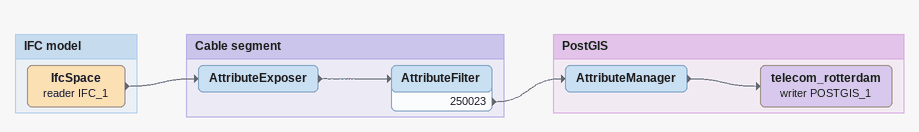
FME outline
Bookmark: IFC model
IfcSpace (reader IFC_1)
    -> AttributeExposer

Bookmark: Cable segment
AttributeExposer
    -> AttributeFilter
AttributeFilter
    250023 -> AttributeManager

Bookmark: PostGIS
AttributeManager
    -> telecom_rotterdam (writer POSTGIS_1)
telecom_rotterdam (writer POSTGIS_1)
